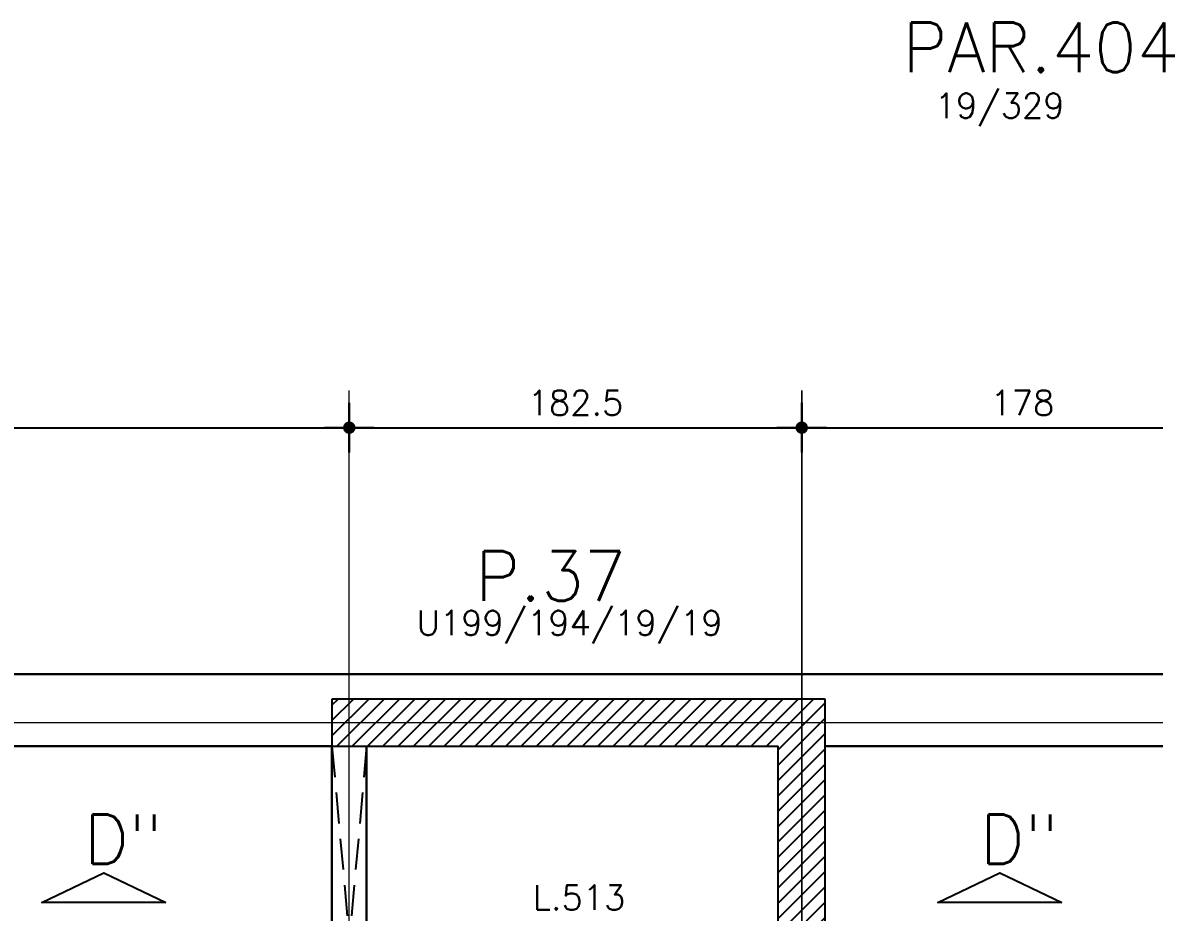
# Model space of a CAD drawing. Header units: inches. Extents: x 0 to 5940, y 0 to 4205.
# Drawn here: x 2723.7 to 3180.2, y 1718.2 to 2077 of the extents above; entities that cross this region are included whole.
import ezdxf

# ---------------------------------------------------------------- set-up
doc = ezdxf.new("R2010")
doc.units = ezdxf.units.IN
doc.header["$LTSCALE"] = 50
doc.header["$MEASUREMENT"] = 0
doc.linetypes.add('HIDDEN', pattern=[0.375, 0.25, -0.125])
for name, color, linetype in [('CORTES', 2, 'Continuous'), ('COTA', 6, 'Continuous'), ('FO-HACHURA_PILAR-MORRE', 252, 'Continuous'), ('FO-TEXTO-LAJES', 152, 'Continuous'), ('P-M', 7, 'Continuous'), ('TEXTO', 3, 'Continuous')]:
    doc.layers.add(name, color=color, linetype=linetype)
for name, color, linetype, lineweight in [('FO-Eixos', 150, 'Continuous', 5), ('FO-Textos dos pilares', 3, 'Continuous', 20), ('FO-Vigas', 2, 'Continuous', 30)]:
    doc.layers.add(name, color=color, linetype=linetype, lineweight=lineweight)
doc.styles.add('ROMANS', font='romans.shx')
doc.dimstyles.new('COTA_50', dxfattribs={"dimscale": 5, "dimtxt": 2, "dimasz": 1, "dimexe": 2, "dimexo": 1.5, "dimgap": 1, "dimtad": 1, "dimzin": 12, "dimdsep": 46, "dimtxsty": 'ROMANS', "dimblk1": 'COTA', "dimblk2": 'COTA', "dimsah": 1, "dimcen": -4, "dimdle": 1.5, "dimclrd": 6, "dimclre": 6, "dimclrt": 3, "dimadec": 0, "dimazin": 0, "dimtfac": 1, "dimtofl": 0, "dimtmove": 0, "dimatfit": 3, "dimldrblk": 'COTA', "dimfxl": 1, "dimtolj": 1, "dimtzin": 12, "dimarcsym": 0})

# ---------------------------------------------------------------- blocks, each defined once
blk = doc.blocks.new('COTA')
at = {"layer": 'COTA'}
for p, q in [((0, -2), (0, 2)), ((2, 0), (-2, 0))]:
    blk.add_line(p, q, dxfattribs=at)
at = {"layer": 'COTA', "const_width": 0.5}
blk.add_lwpolyline([(-0.25, 0, 1), (0.25, 0, 1)], format="xyb", close=True, dxfattribs=at)
blk = doc.blocks.new('*D22')
at = {"layer": 'COTA', "color": 6, "lineweight": -2, "transparency": 16777216}
for p, q in [((2416.49, 1907.94), (2416.49, 1923.68)), ((2855.49, 1907.94), (2855.49, 1923.68)), ((2421.49, 1913.68), (2850.49, 1913.68))]:
    blk.add_line(p, q, dxfattribs=at)
at = {"layer": 'Defpoints', "color": 0, "transparency": 16777216}
for p in [(2855.49, 1913.68), (2416.49, 1900.44), (2855.49, 1900.44)]:
    blk.add_point(p, dxfattribs=at)
at = {"layer": 'COTA', "color": 6, "lineweight": -2, "transparency": 16777216, "xscale": 5, "yscale": 5, "zscale": 5, "rotation": 180}
blk.add_blockref('COTA', (2416.49, 1913.68), dxfattribs=at)
at = {"layer": 'COTA', "color": 6, "lineweight": -2, "transparency": 16777216, "xscale": 5, "yscale": 5, "zscale": 5}
blk.add_blockref('COTA', (2855.49, 1913.68), dxfattribs=at)
at = {"layer": 'COTA', "color": 3, "transparency": 16777216, "insert": (2635.99, 1923.68), "char_height": 10, "attachment_point": 5, "style": 'ROMANS'}
blk.add_mtext('\\A1;439', dxfattribs=at)
blk = doc.blocks.new('*D23')
at = {"layer": 'COTA', "color": 6, "lineweight": -2, "transparency": 16777216}
for p, q in [((2855.49, 1909.61), (2855.49, 1923.68)), ((3037.99, 1909.61), (3037.99, 1923.68)), ((2860.49, 1913.68), (3032.99, 1913.68))]:
    blk.add_line(p, q, dxfattribs=at)
at = {"layer": 'Defpoints', "color": 0, "transparency": 16777216}
for p in [(3037.99, 1913.68), (2855.49, 1902.11), (3037.99, 1902.11)]:
    blk.add_point(p, dxfattribs=at)
at = {"layer": 'COTA', "color": 6, "lineweight": -2, "transparency": 16777216, "xscale": 5, "yscale": 5, "zscale": 5, "rotation": 180}
blk.add_blockref('COTA', (2855.49, 1913.68), dxfattribs=at)
at = {"layer": 'COTA', "color": 6, "lineweight": -2, "transparency": 16777216, "xscale": 5, "yscale": 5, "zscale": 5}
blk.add_blockref('COTA', (3037.99, 1913.68), dxfattribs=at)
at = {"layer": 'COTA', "color": 3, "transparency": 16777216, "insert": (2946.74, 1923.68), "char_height": 10, "attachment_point": 5, "style": 'ROMANS'}
blk.add_mtext('\\A1;182.5', dxfattribs=at)
blk = doc.blocks.new('*D24')
at = {"layer": 'COTA', "color": 6, "lineweight": -2, "transparency": 16777216}
for p, q in [((3037.99, 1908.78), (3037.99, 1923.68)), ((3215.99, 1908.78), (3215.99, 1923.68)), ((3042.99, 1913.68), (3210.99, 1913.68))]:
    blk.add_line(p, q, dxfattribs=at)
at = {"layer": 'Defpoints', "color": 0, "transparency": 16777216}
for p in [(3215.99, 1913.68), (3037.99, 1901.28), (3215.99, 1901.28)]:
    blk.add_point(p, dxfattribs=at)
at = {"layer": 'COTA', "color": 6, "lineweight": -2, "transparency": 16777216, "xscale": 5, "yscale": 5, "zscale": 5, "rotation": 180}
blk.add_blockref('COTA', (3037.99, 1913.68), dxfattribs=at)
at = {"layer": 'COTA', "color": 6, "lineweight": -2, "transparency": 16777216, "xscale": 5, "yscale": 5, "zscale": 5}
blk.add_blockref('COTA', (3215.99, 1913.68), dxfattribs=at)
at = {"layer": 'COTA', "color": 3, "transparency": 16777216, "insert": (3126.99, 1923.68), "char_height": 10, "attachment_point": 5, "style": 'ROMANS'}
blk.add_mtext('\\A1;178', dxfattribs=at)

msp = doc.modelspace()

# ---------------------------------------------------------------- hatches: boundary and pattern name
at = {"layer": 'FO-HACHURA_PILAR-MORRE'}
h = msp.add_hatch(dxfattribs=at)
h.set_pattern_fill('ANSI31', color=256, scale=35)
h.set_pattern_definition([(45, (-24102.2134, 9121.8574), (-3.0935922, 3.0935922), [])])
h.paths.add_polyline_path([(3047.493, 1804.207), (2848.493, 1804.207), (2848.493, 1785.207), (3028.493, 1785.207), (3028.493, 1629.207), (2848.493, 1629.207), (2848.493, 1610.207), (3047.493, 1610.207)])

# ---------------------------------------------------------------- linework, layer by layer
at = {"layer": 'CORTES', "color": 8, "linetype": 'HIDDEN'}
for p, q in [((2862.493, 1785.207), (2848.493, 1629.207)), ((2848.493, 1785.207), (2862.493, 1629.207))]:
    msp.add_line(p, q, dxfattribs=at)
at = {"layer": 'FO-Eixos'}
for p, q in [((2855.493, 1574.264), (2855.493, 1928.677)), ((3037.993, 1601.007), (3037.993, 1928.677)), ((3037.993, 1928.677), (3037.993, 1180.101)), ((825.945, 1794.707), (4085.946, 1794.707))]:
    msp.add_line(p, q, dxfattribs=at)
at = {"layer": 'FO-Vigas'}
for p, q in [((1594.493, 1814.207), (3711.493, 1814.207)), ((2436.493, 1785.207), (2848.493, 1785.207)), ((2848.493, 1629.207), (2848.493, 1785.207)), ((2862.493, 1629.207), (2862.493, 1785.207)), ((3047.493, 1785.207), (3318.492, 1785.207))]:
    msp.add_line(p, q, dxfattribs=at)
at = {"layer": 'P-M'}
for p, q in [((2848.493, 1804.207), (2848.493, 1785.207)), ((3047.493, 1804.207), (2848.493, 1804.207)), ((2848.493, 1804.207), (2848.493, 1804.207)), ((3047.493, 1610.207), (3047.493, 1804.207)), ((2848.493, 1785.207), (3028.493, 1785.207)), ((3028.493, 1629.207), (3028.493, 1785.207))]:
    msp.add_line(p, q, dxfattribs=at)
at = {"layer": 'TEXTO', "color": 3}
for points in [[(2781.518, 1722.192), (2731.518, 1722.192), (2756.518, 1734.192), (2781.518, 1722.192)], [(3142.883, 1722.192), (3092.883, 1722.192), (3117.883, 1734.192), (3142.883, 1722.192)]]:
    msp.add_lwpolyline(points, dxfattribs=at)

# ---------------------------------------------------------------- texts
at = {"layer": 'FO-TEXTO-LAJES', "style": 'ROMANS'}
msp.add_text('L.513', height=10, dxfattribs=at).set_placement((2929.547, 1719.176))
at = {"layer": 'FO-Textos dos pilares', "color": 1, "style": 'ROMANS'}
for s, p in [('PAR.404', (3078.728, 2057.047)), ('P.37', (2906.338, 1843.857))]:
    msp.add_text(s, height=20, dxfattribs=at).set_placement(p)
at = {"layer": 'FO-Textos dos pilares', "color": 3, "style": 'ROMANS'}
for s, p in [('19/329', (3091.666, 2038.575)), ('U199/194/19/19', (2882.631, 1829.938))]:
    msp.add_text(s, height=10, dxfattribs=at).set_placement(p)
at = {"layer": 'TEXTO', "color": 1, "style": 'ROMANS'}
for p in [(2748.52, 1737.695), (3109.885, 1737.695)]:
    msp.add_text('D"', height=20, dxfattribs=at).set_placement(p)

# ---------------------------------------------------------------- dimensions: what is measured, and where the dimension line sits
at = {"layer": 'COTA'}
for base, p1, p2, picture, middle in [((2855.493, 1913.677), (2416.493, 1900.438), (2855.493, 1900.438), '*D22', (2635.993, 1923.677)), ((3037.993, 1913.677), (2855.493, 1902.113), (3037.993, 1902.113), '*D23', (2946.743, 1923.677)), ((3215.993, 1913.677), (3037.993, 1901.275), (3215.993, 1901.275), '*D24', (3126.993, 1923.677))]:
    dim = msp.add_linear_dim(base=base, p1=p1, p2=p2, dimstyle='COTA_50', dxfattribs=at)
    dim.commit()
    dim.dimension.update_dxf_attribs({"geometry": picture, "text_midpoint": middle})

doc.saveas('drawing.dxf')
